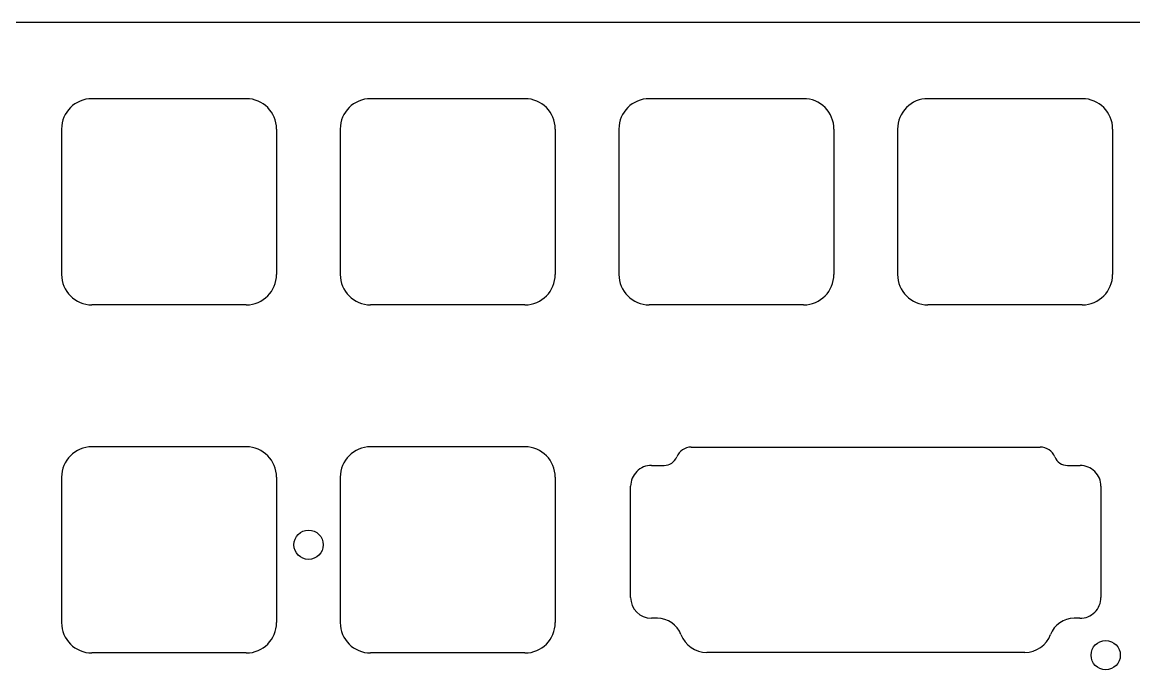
# Model space of a CAD drawing. Header units: millimetres. Extents: x -11 to 340, y -118 to 18.
# Drawn here: x 199.5 to 275.5, y -32 to 12.3 of the extents above; entities that cross this region are included whole.
import ezdxf

# ---------------------------------------------------------------- set-up
doc = ezdxf.new("R2010")
doc.units = ezdxf.units.MM
doc.header["$MEASUREMENT"] = 0
doc.layers.add('BLACK', color=7, linetype='CONTINUOUS')

msp = doc.modelspace()

# ---------------------------------------------------------------- linework, layer by layer
at = {"layer": 'BLACK', "linetype": 'Continuous'}
for p, q in [((172.55, 12.28), (300.3125, 12.28)), ((214.825, 7.05), (204.274999, 7.05)), ((233.875, 7.05), (223.324999, 7.05)), ((252.925, 7.05), (242.374999, 7.05)), ((261.425001, 7.049998), (261.425001, 7.05)), ((271.975, 7.05), (261.425001, 7.05)), ((202.2, 4.975), (202.2, -4.975001)), ((216.9, 4.975), (216.9, -4.975)), ((221.25, 4.975), (221.25, -4.975001)), ((235.95, 4.975), (235.95, -4.975)), ((240.3, 4.975), (240.3, -4.975001)), ((255, 4.975), (255, -4.975)), ((259.350001, 4.975), (259.350001, -4.975)), ((274.050001, 4.975), (274.050001, -4.975)), ((214.825, -7.05), (204.275, -7.05)), ((233.875, -7.05), (223.325, -7.05)), ((252.925, -7.05), (242.375, -7.05)), ((271.975001, -7.05), (261.425, -7.05)), ((271.975001, -7.050001), (271.975001, -7.05)), ((214.825, -16.762501), (204.275, -16.762501)), ((233.875, -16.762501), (223.325, -16.762501)), ((245.247375, -16.784911), (245.247375, -16.7849)), ((245.247375, -16.7849), (269.102575, -16.7849)), ((242.536512, -18.03706), (243.390075, -18.03706)), ((243.390075, -18.037048), (243.390075, -18.03706)), ((270.959775, -18.03706), (271.825375, -18.03706)), ((202.200001, -18.8375), (202.200001, -28.7875)), ((216.900001, -18.8375), (216.900001, -28.7875)), ((221.250001, -18.8375), (221.250001, -28.7875)), ((235.950001, -18.8375), (235.950001, -28.7875)), ((241.099485, -27.06294), (241.099485, -19.4622)), ((273.250365, -19.46206), (273.250365, -27.0629)), ((242.928575, -28.48794), (242.524475, -28.48794)), ((271.813458, -28.48794), (271.421325, -28.48794)), ((214.825, -30.862501), (204.275, -30.862501)), ((233.875, -30.862501), (223.325, -30.862501)), ((268.050425, -30.82441), (246.299575, -30.82441))]:
    msp.add_line(p, q, dxfattribs=at)
at = {"layer": 'BLACK'}
for centre in [(219.0842, -23.4625), (273.575, -31.0125)]:
    msp.add_circle(centre, 1, dxfattribs=at)
for centre, radius, start, end in [((204.275004, 4.974996), 2.075004, 90.00013806, 179.99988955), ((214.825, 4.975), 2.075, 0, 90), ((223.325004, 4.974996), 2.075004, 90.00013806, 179.99988955), ((233.875, 4.975), 2.075, 0, 90), ((242.375004, 4.974996), 2.075004, 90.00013806, 179.99988955), ((252.925, 4.975005), 2.074995, 359.99986194, 90), ((261.425, 4.975), 2.074999, 89.99997239, 180), ((271.975, 4.975), 2.075, 0, 90), ((204.275002, -4.974998), 2.075002, 180.00008284, 269.99994478), ((214.825, -4.975), 2.075, 270, 0), ((223.325002, -4.974998), 2.075002, 180.00008284, 269.99994478), ((233.875, -4.975), 2.075, 270, 0), ((242.375002, -4.974998), 2.075002, 180.00008284, 269.99994478), ((252.925, -4.974995), 2.075, 270, 359.99986194), ((261.425, -4.975), 2.075, 180, 270), ((271.975, -4.975), 2.075001, 270.00002761, 0), ((204.275, -18.8375), 2.074999, 90, 180), ((214.825, -18.8375), 2.074999, 0, 90), ((223.325, -18.8375), 2.074999, 90, 180), ((233.875, -18.8375), 2.074999, 0, 90), ((243.390124, -17.108671), 0.928376, 269.99697591, 337.97782841), ((245.247274, -17.859851), 1.07494, 89.99461656, 157.97750247), ((269.10254, -17.85989), 1.07499, 22.02370504, 89.99813454), ((270.9598, -17.1086), 0.92846, 202.02452102, 269.99845724), ((242.524567, -19.462092), 1.425082, 89.51974267, 180.00434217), ((271.8254, -19.462), 1.42494, 359.99758749, 90.00100523), ((242.524486, -27.062939), 1.425001, 180.00004021, 269.99955772), ((271.82524, -27.06286), 1.425125, 269.52631186, 359.99839184), ((204.275, -28.7875), 2.075001, 180, 270), ((214.825, -28.7875), 2.075001, 270, 0), ((223.325, -28.7875), 2.075001, 180, 270), ((233.875, -28.7875), 2.075001, 270, 0), ((242.928551, -30.212848), 1.724908, 20.54547839, 89.9992028), ((271.42133, -30.21288), 1.724936, 90.00016608, 159.45408213), ((246.299462, -28.949415), 1.874995, 200.54692151, 270.00345303), ((268.05034, -28.94933), 1.875082, 270.0025973, 339.45098232)]:
    msp.add_arc(centre, radius, start, end, dxfattribs=at)

doc.saveas('drawing.dxf')
